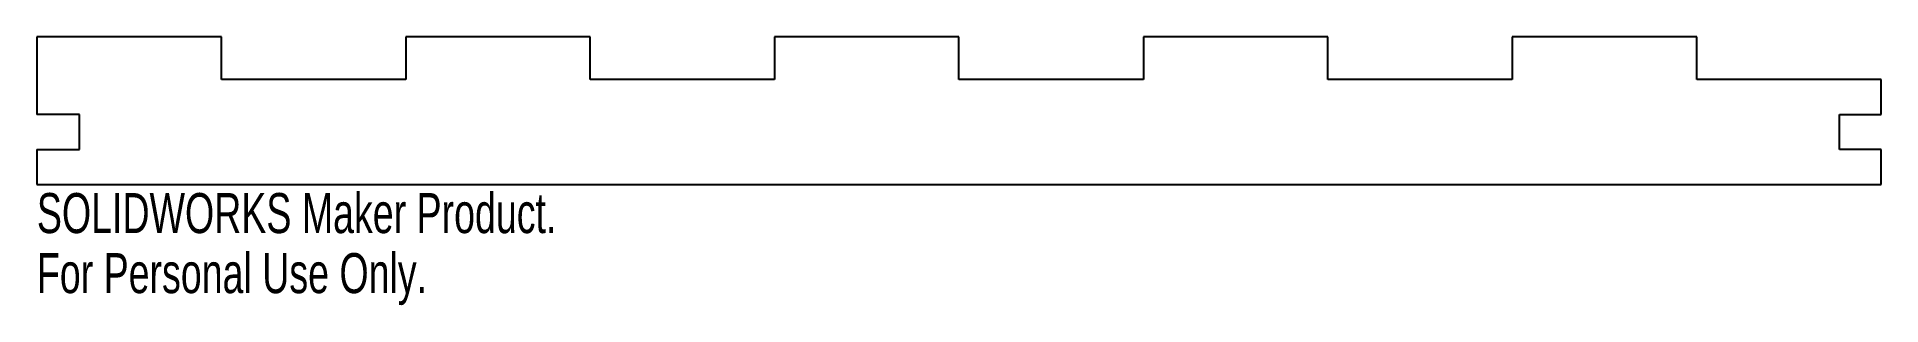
# Model space of a CAD drawing. Header units: millimetres. Extents: x 0 to 222, y -15 to 18.
import ezdxf

# ---------------------------------------------------------------- set-up
doc = ezdxf.new("R2010")
doc.units = ezdxf.units.MM
doc.styles.add('SLDTEXTSTYLE0', font='TXT', dxfattribs={"width": 0.7})

msp = doc.modelspace()

# ---------------------------------------------------------------- linework, layer by layer
at = {"color": 7, "linetype": 'Continuous', "lineweight": 25}
for p, q in [((0, 17.85), (0, 8.47)), ((22.23, 17.85), (0, 17.85)), ((22.23, 12.7), (22.23, 17.85)), ((44.45, 17.85), (44.45, 12.7)), ((66.67, 17.85), (44.45, 17.85)), ((66.67, 12.7), (66.67, 17.85)), ((88.9, 17.85), (88.9, 12.7)), ((111.12, 17.85), (88.9, 17.85)), ((111.12, 12.7), (111.12, 17.85)), ((133.35, 17.85), (133.35, 12.7)), ((155.57, 17.85), (133.35, 17.85)), ((155.57, 12.7), (155.57, 17.85)), ((177.8, 17.85), (177.8, 12.7)), ((200.03, 17.85), (177.8, 17.85)), ((200.03, 12.7), (200.03, 17.85)), ((44.45, 12.7), (22.23, 12.7)), ((88.9, 12.7), (66.67, 12.7)), ((133.35, 12.7), (111.12, 12.7)), ((177.8, 12.7), (155.57, 12.7)), ((222.25, 12.7), (200.03, 12.7)), ((222.25, 8.47), (222.25, 12.7)), ((5.15, 8.47), (0, 8.47)), ((5.15, 4.23), (5.15, 8.47)), ((217.25, 8.47), (222.25, 8.47)), ((217.25, 4.23), (217.25, 8.47)), ((0, 4.23), (0, 0)), ((0, 4.23), (5.15, 4.23)), ((222.25, 4.23), (217.25, 4.23)), ((222.25, 0), (222.25, 4.23)), ((0, 0), (222.25, 0))]:
    msp.add_line(p, q, dxfattribs=at)

# ---------------------------------------------------------------- texts
at = {"color": 7, "linetype": 'Continuous', "char_height": 4.8336, "attachment_point": 1, "style": 'SLDTEXTSTYLE0'}
for s, insert in [('SOLIDWORKS Maker Product.', (0, -1.02)), ('For Personal Use Only.', (0, -8.27))]:
    msp.add_mtext(s, dxfattribs=dict(at, insert=insert))

doc.saveas('drawing.dxf')
